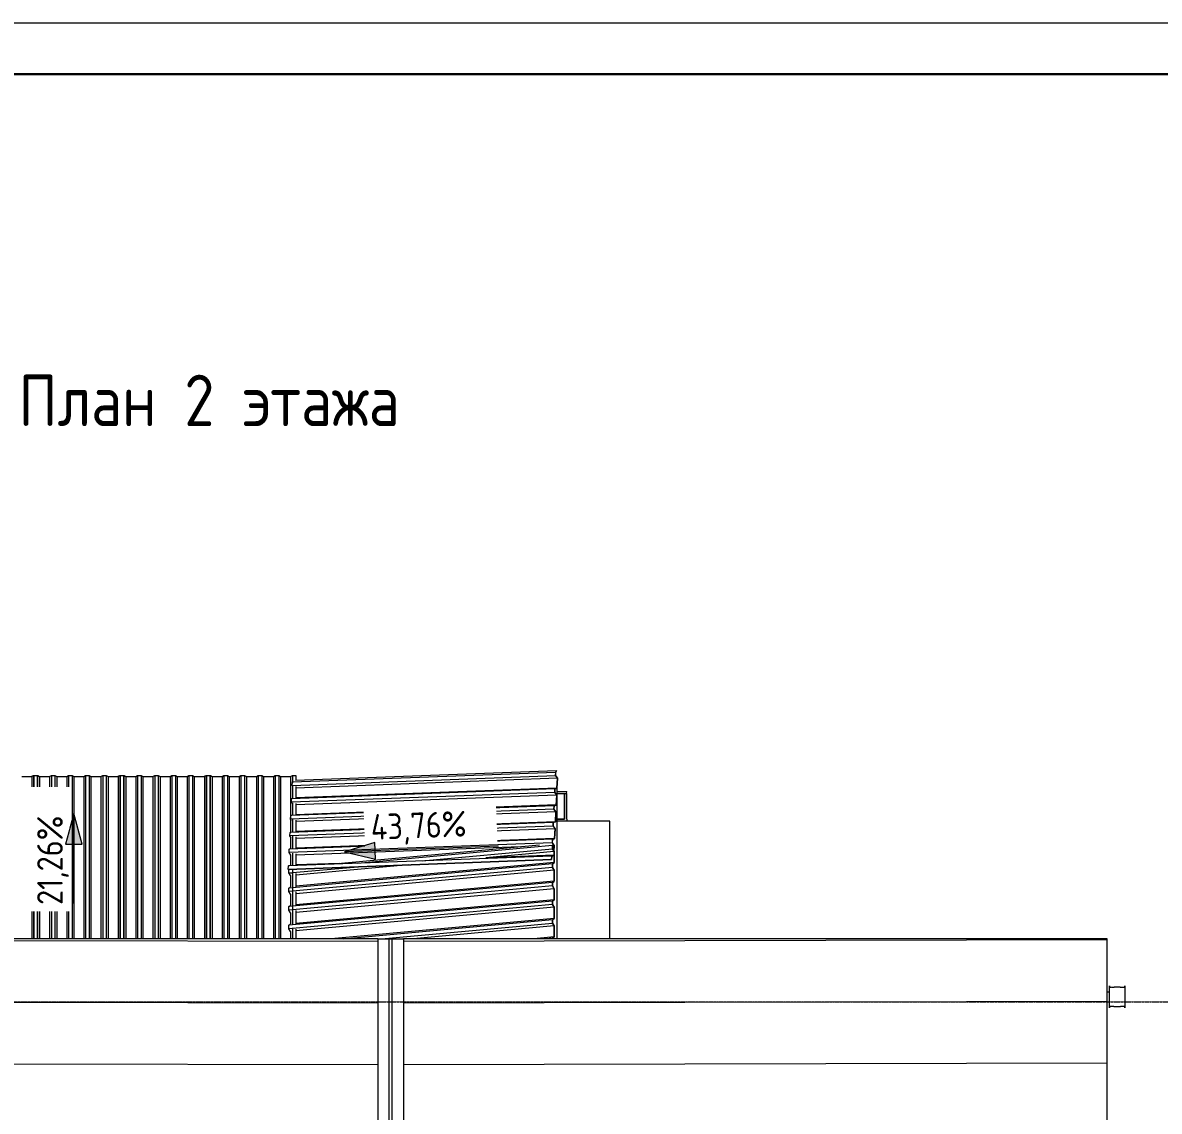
# Model space of a CAD drawing. Header units: millimetres. Extents: x -32 to 417638015, y -35 to 175284279.
# Drawn here: x 416906632 to 416917699, y 175273679 to 175284279 of the extents above; entities that cross this region are included whole.
import ezdxf
from ezdxf.enums import TextEntityAlignment as Align

# ---------------------------------------------------------------- set-up
doc = ezdxf.new("R2010")
doc.units = ezdxf.units.MM
doc.linetypes.add('ADSK_Линия сетки', pattern=[25, 20, -2.5, 0, -2.5])
doc.layers.add('RAMKA', color=7, linetype='Continuous')
for name, color, linetype, lineweight in [('Крыша', 7, 'Continuous', 9), ('Крыша штриховка', 7, 'Continuous', 9), ('Марки помещений', 7, 'Continuous', 20), ('Обобщенные модели', 7, 'Continuous', 18), ('Ограждение', 7, 'Continuous', 9), ('Оси', 253, 'Continuous', 9), ('Перекрытие', 7, 'Continuous', 18), ('Размеры', 7, 'Continuous', 9), ('Стены внутренние', 7, 'Continuous', 18), ('Стены наружные', 7, 'Continuous', 18), ('ШТРИХОВКА', 252, 'Continuous', 15)]:
    doc.layers.add(name, color=color, linetype=linetype, lineweight=lineweight)
doc.styles.add('GOST Common_1', font='GOST_Common.ttf', dxfattribs={"width": 0.9, "height": 250})
doc.styles.add('GOST Common_2', font='GOST_Common.ttf', dxfattribs={"width": 0.9, "height": 249.9999999999997})
doc.styles.add('RAMKA', font='isocpeur.ttf', dxfattribs={"oblique": 15, "height": 5})
doc.styles.get("Standard").update_dxf_attribs({"font": 'arial.ttf'})

# ---------------------------------------------------------------- blocks, each defined once
blk = doc.blocks.new('План 2 этажа')
at = {"layer": 'Крыша штриховка'}
h = blk.add_hatch(dxfattribs=at)
h.set_pattern_fill('FP_7', color=8, style=0, pattern_type=2)
h.set_pattern_definition([(0, (3122.886373053712, 338.699590410115), (0, 600), [])])
h.paths.add_polyline_path([(24948.80004635948, 18230.27166646549), (24948.66666336945, 43997.50480981125), (18096.35737305385, 43997.50480981126), (18096.35737305379, 21280.01757361874), (18240.31163832342, 21280.01757361874), (18394.57282858778, 21377.53129004146), (19190.80277217343, 20129.98887835853), (19193.947741215, 20124.20760816528), (18993.34485385375, 20101.85014254496), (19551.94719633606, 18893.73191051071), (19545.10929597431, 18901.77845665161), (19104.57185560354, 19591.0267576683), (19576.17915188265, 18230.2716664655), (24948.66666336945, 18230.27166646549)])
h.paths.add_polyline_path([(24338.50767186418, 25951.60090938563), (20618.50767186418, 25951.60090938563), (20618.50767186418, 27751.60090938567), (24338.50767186418, 27751.60090938567), (24338.50767186418, 26167.42987425793)])
h.paths.add_polyline_path([(24340.70906867704, 29410.6977985118), (23259.92214682029, 29410.6977985118), (23259.92214682029, 30560.6977985118), (24409.92214682029, 30560.6977985118), (24409.92214682029, 29410.6977985118), (24400.54117575276, 29410.6977985118)])
h.paths.add_polyline_path([(20618.50767186424, 35171.60090938564), (20618.50767186424, 36971.60090938568), (24338.50767186424, 36971.60090938568), (24338.50767186424, 35171.60090938564), (20669.9788869617, 35171.60090938564)])
h.paths.add_polyline_path([(21693.91914284875, 38560.69779851181), (21118.91914284875, 38560.69779851181), (21118.91914284875, 39710.69779851181), (22268.91914284875, 39710.69779851181), (22268.91914284875, 38560.69779851181), (21808.01363180799, 38560.69779851181)])
h = blk.add_hatch(dxfattribs=at)
h.set_pattern_fill('FP_8', color=8, style=0, pattern_type=2)
h.set_pattern_definition([(180, (4673.154373053752, 338.699590410115), (-7.347880794884119e-14, -600), [])])
h.paths.add_polyline_path([(29136.20403878472, 18230.27166646548), (29736.17588117236, 18230.27166646548), (31176.10949318006, 20365.06103687772), (31041.7371925211, 20388.47379282475), (31049.79390968848, 20401.66621146742), (31548.03242771537, 21069.77192170205), (31547.81466776808, 21140.01757361866), (31600.41798433103, 21140.01757361866), (31840.3595587149, 21461.76374571993), (31890.58216624544, 21424.31033503338), (32046.27519490768, 21655.13474239755), (32046.79058031493, 21307.81821778747), (32051.35737305379, 21304.41254109365), (32051.35737305385, 43997.50480981122), (25198.9146997481, 43997.50480981125), (25198.9146997481, 18230.27166646549), (27042.43535107706, 18230.27166646549)])
h.paths.add_polyline_path([(26383.64985499316, 19200.69779851178), (25439.92129636434, 19200.69779851178), (25439.92129636434, 20350.69779851179), (26589.92129636434, 20350.69779851179), (26589.92129636434, 19200.69779851178)])
h.paths.add_polyline_path([(28089.31969493092, 20711.69618810479), (27678.92162562296, 20711.69618810479), (27678.92162562296, 21461.69618810479), (28428.92162562296, 21461.69618810479), (28428.92162562296, 20711.69618810479), (28266.70939170063, 20711.69618810479)])
h.paths.add_polyline_path([(27655.92162562296, 22483.69152981743), (27655.92162562296, 22883.69152981743), (28355.92162562296, 22883.69152981743), (28355.92162562296, 22483.69152981743), (27678.92162562296, 22483.69152981743)])
h.paths.add_polyline_path([(28977.4077714663, 23480.20236718758), (28964.04469707707, 23480.20236718758), (28964.04469707707, 27680.20236718758), (29353.24429588864, 27680.20236718758), (29353.24429588864, 23480.20236718758), (28979.12149267871, 23480.20236718758)])
h.paths.add_polyline_path([(27655.92162562296, 23983.69959040963), (27550.92272609228, 23983.69959040963), (27550.92272609228, 27393.69959040962), (28460.92272609228, 27393.69959040962), (28460.92272609228, 23983.69959040963), (27715.35852628259, 23983.69959040963)])
h.paths.add_polyline_path([(30057.63901589601, 26149.66644219966), (30023.3146223661, 26149.66644219966), (30023.3146223661, 34549.66644219966), (30412.51422117767, 34549.66644219966), (30412.51422117767, 26149.66644219966), (30183.08838263853, 26149.66644219966)])
h.paths.add_polyline_path([(27989.24818123167, 29052.61847435495), (25770.56471138465, 29052.61847435495), (25770.56471138465, 30852.61847435496), (29489.20707424323, 30852.61847435502), (29489.20707424323, 29052.61847435495), (28089.31969493092, 29052.61847435495)])
h.paths.add_polyline_path([(29126.05215494643, 33477.57779851183), (29122.64611977147, 33477.57779851183), (29122.64611977147, 41877.57779851183), (29511.84571858309, 41877.57779851183), (29511.84571858303, 33477.57779851183), (29127.75672032143, 33477.57779851183)])
h.paths.add_polyline_path([(27655.92162562301, 35838.70152981744), (27655.92162562301, 36238.70152981744), (28355.92162562301, 36238.70152981744), (28355.92162562301, 35838.70152981744), (28089.31969493092, 35838.70152981744)])
h.paths.add_polyline_path([(27550.92272609228, 37423.69959040963), (27550.92272609228, 42023.69959040964), (28460.92272609228, 42023.69959040964), (28460.92272609228, 37423.69959040963), (27854.65362929914, 37423.69959040963)])
at = {"layer": 'Крыша', "color": 8}
for p, q in [((24948.6666633694, 43997.50480981119), (18096.35737305379, 43997.50480981121)), ((32051.35737305379, 43997.50480981117), (25198.9146997481, 43997.50480981119)), ((32051.35737305379, 21304.41254109362), (32051.35737305379, 43997.50480981117))]:
    blk.add_line(p, q, dxfattribs=at)
at = {"layer": 'Обобщенные модели', "color": 8}
for p, q in [((24117.96540857198, 45524.77780843034), (26681.31099837034, 45620.62625421451)), ((24149.67193864858, 45541.38954653432), (26690.2354724277, 45636.38612721302)), ((26681.31099837034, 45620.62625421451), (26679.6812209916, 45586.3029477887)), ((26680.33024038858, 45587.05707756162), (26681.88155449867, 45619.72793816999)), ((26690.2354724277, 45636.38612721302), (26681.31099837034, 45620.62625421451)), ((26681.88155449867, 45619.72793816999), (26690.60998471106, 45635.1416141737)), ((26690.60998471106, 45635.1416141737), (26690.2354724277, 45636.38612721302)), ((21483.08751766326, 45577.16490696939), (21580.78751766326, 45577.16490696939)), ((21580.78751766326, 45577.16490696939), (21584.21927930821, 45579.20049010203)), ((21580.78751766326, 45577.16490696939), (21580.78751766326, 43997.5048098112)), ((21584.21927930821, 45583.09039015769), (21594.31640820409, 45585.18970129884)), ((21584.21927930821, 43997.50480981119), (21584.21927930821, 45583.09039015769)), ((21594.31640820409, 45585.18970129884), (21597.78751766326, 45587.24862397405)), ((21597.78751766326, 45587.24862397405), (21632.78751766326, 45587.24862397405)), ((21597.78751766326, 45587.24862397405), (21597.78751766326, 43997.5048098112)), ((21604.21927930821, 45587.24862397405), (21639.21927930821, 45587.24862397405)), ((21604.2192793082, 43997.50480981119), (21604.21927930821, 45587.24862397405)), ((21632.78751766326, 45587.24862397405), (21632.78751766326, 43997.5048098112)), ((21639.21927930821, 45587.24862397405), (21656.21927930821, 45577.16490696939)), ((21639.21927930821, 43997.50480981119), (21639.21927930821, 45587.24862397405)), ((21656.21927930821, 45577.16490696939), (21753.91927930821, 45577.16490696939)), ((21656.21927930821, 45577.16490696939), (21656.21927930821, 43997.5048098112)), ((21753.91927930821, 45577.16490696939), (21770.91927930821, 45587.24862397405)), ((21753.91927930821, 45577.16490696939), (21753.9192793082, 43997.5048098112)), ((21770.91927930821, 45587.24862397405), (21805.91927930821, 45587.24862397405)), ((21770.91927930821, 45587.24862397405), (21770.91927930821, 43997.50480981119)), ((21805.91927930821, 45587.24862397405), (21822.91927930821, 45577.16490696939)), ((21805.91927930821, 45587.24862397405), (21805.91927930821, 43997.50480981119)), ((21822.91927930821, 45577.16490696939), (21920.61927930821, 45577.16490696939)), ((21822.91927930821, 45577.16490696939), (21822.91927930821, 43997.5048098112)), ((21920.61927930821, 45577.16490696939), (21937.61927930821, 45587.24862397405)), ((21920.61927930821, 45577.16490696939), (21920.61927930821, 43997.5048098112)), ((21937.61927930821, 45587.24862397405), (21972.61927930821, 45587.24862397405)), ((21937.61927930821, 45587.24862397405), (21937.61927930821, 43997.50480981119)), ((21972.61927930821, 45587.24862397405), (21989.61927930821, 45577.16490696939)), ((21972.61927930821, 45587.24862397405), (21972.6192793082, 43997.50480981119)), ((21989.61927930821, 45577.16490696939), (22087.31927930821, 45577.16490696939)), ((21989.61927930821, 45577.16490696939), (21989.6192793082, 43997.5048098112)), ((22087.31927930821, 45577.16490696939), (22104.31927930821, 45587.24862397405)), ((22087.31927930821, 45577.16490696939), (22087.3192793082, 43997.5048098112)), ((22104.31927930821, 45587.24862397405), (22139.31927930821, 45587.24862397405)), ((22104.31927930821, 45587.24862397405), (22104.31927930821, 43997.50480981119)), ((22139.31927930821, 45587.24862397405), (22156.31927930821, 45577.16490696939)), ((22139.31927930821, 45587.24862397405), (22139.31927930821, 43997.50480981119)), ((22156.31927930821, 45577.16490696939), (22254.01927930821, 45577.16490696939)), ((22156.31927930821, 45577.16490696939), (22156.31927930821, 43997.5048098112)), ((22254.01927930821, 45577.16490696939), (22271.01927930821, 45587.24862397405)), ((22254.01927930821, 45577.16490696939), (22254.01927930821, 43997.5048098112)), ((22271.01927930821, 45587.24862397405), (22306.01927930821, 45587.24862397405)), ((22271.01927930821, 45587.24862397405), (22271.01927930821, 43997.50480981119)), ((22306.01927930821, 45587.24862397405), (22323.01927930821, 45577.16490696939)), ((22306.01927930821, 45587.24862397405), (22306.01927930821, 43997.50480981119)), ((22323.01927930821, 45577.16490696939), (22420.71927930821, 45577.16490696939)), ((22323.01927930821, 45577.16490696939), (22323.01927930821, 43997.5048098112)), ((22420.71927930821, 45577.16490696939), (22424.15104095315, 45579.20049010203)), ((22420.71927930821, 45577.16490696939), (22420.71927930821, 43997.5048098112)), ((22424.15104095317, 45583.09039015769), (22434.24816984904, 45585.18970129884)), ((22424.15104095316, 43997.50480981119), (22424.15104095317, 45583.09039015769)), ((22434.24816984903, 45585.18970129884), (22437.71927930821, 45587.24862397405)), ((22437.71927930821, 45587.24862397405), (22472.71927930821, 45587.24862397405)), ((22437.71927930821, 45587.24862397405), (22437.71927930821, 43997.50480981119)), ((22444.15104095317, 45587.24862397405), (22479.15104095317, 45587.24862397405)), ((22444.15104095316, 43997.50480981119), (22444.15104095317, 45587.24862397405)), ((22472.71927930821, 45587.24862397405), (22472.71927930821, 43997.5048098112)), ((22479.15104095317, 45587.24862397405), (22496.15104095317, 45577.16490696939)), ((22479.15104095316, 43997.50480981119), (22479.15104095317, 45587.24862397405)), ((22496.15104095317, 45577.16490696939), (22593.85104095317, 45577.16490696939)), ((22496.15104095317, 45577.16490696939), (22496.15104095316, 43997.5048098112)), ((22593.85104095317, 45577.16490696939), (22610.85104095317, 45587.24862397405)), ((22593.85104095317, 45577.16490696939), (22593.85104095316, 43997.5048098112)), ((22610.85104095317, 45587.24862397405), (22645.85104095317, 45587.24862397405)), ((22610.85104095317, 45587.24862397405), (22610.85104095316, 43997.50480981119)), ((22645.85104095317, 45587.24862397405), (22662.85104095317, 45577.16490696939)), ((22645.85104095317, 45587.24862397405), (22645.85104095316, 43997.50480981119)), ((22662.85104095317, 45577.16490696939), (22760.55104095317, 45577.16490696939)), ((22662.85104095317, 45577.16490696939), (22662.85104095316, 43997.5048098112)), ((22760.55104095317, 45577.16490696939), (22777.55104095317, 45587.24862397405)), ((22760.55104095317, 45577.16490696939), (22760.55104095316, 43997.5048098112)), ((22777.55104095317, 45587.24862397405), (22812.55104095316, 45587.24862397405)), ((22777.55104095317, 45587.24862397405), (22777.55104095316, 43997.50480981119)), ((22812.55104095316, 45587.24862397405), (22829.55104095316, 45577.16490696939)), ((22812.55104095316, 45587.24862397405), (22812.55104095316, 43997.50480981119)), ((22829.55104095316, 45577.16490696939), (22927.25104095316, 45577.16490696939)), ((22829.55104095316, 45577.16490696939), (22829.55104095316, 43997.5048098112)), ((22927.25104095316, 45577.16490696939), (22944.25104095316, 45587.24862397405)), ((22927.25104095316, 45577.16490696939), (22927.25104095316, 43997.5048098112)), ((22944.25104095316, 45587.24862397405), (22979.25104095316, 45587.24862397405)), ((22944.25104095316, 45587.24862397405), (22944.25104095316, 43997.50480981119)), ((22979.25104095316, 45587.24862397405), (22996.25104095316, 45577.16490696939)), ((22979.25104095316, 45587.24862397405), (22979.25104095316, 43997.50480981119)), ((22996.25104095316, 45577.16490696939), (23093.95104095316, 45577.16490696939)), ((22996.25104095316, 45577.16490696939), (22996.25104095316, 43997.5048098112)), ((23093.95104095316, 45577.16490696939), (23110.95104095316, 45587.24862397405)), ((23093.95104095316, 45577.16490696939), (23093.95104095316, 43997.5048098112)), ((23110.95104095316, 45587.24862397405), (23145.95104095316, 45587.24862397405)), ((23110.95104095316, 45587.24862397405), (23110.95104095316, 43997.50480981119)), ((23145.95104095316, 45587.24862397405), (23162.95104095316, 45577.16490696939)), ((23145.95104095316, 45587.24862397405), (23145.95104095316, 43997.50480981119)), ((23162.95104095316, 45577.16490696939), (23260.65104095317, 45577.16490696939)), ((23162.95104095316, 45577.16490696939), (23162.95104095316, 43997.5048098112)), ((23260.65104095317, 45577.16490696939), (23264.08280259811, 45579.20049010203)), ((23260.65104095317, 45577.16490696939), (23260.65104095316, 43997.5048098112)), ((23264.0828025981, 45583.09039015769), (23274.17993149399, 45585.18970129884)), ((23264.0828025981, 43997.50480981119), (23264.0828025981, 45583.09039015769)), ((23274.17993149399, 45585.18970129884), (23277.65104095317, 45587.24862397405)), ((23277.65104095317, 45587.24862397405), (23312.65104095317, 45587.24862397405)), ((23277.65104095317, 45587.24862397405), (23277.65104095316, 43997.50480981119)), ((23284.0828025981, 45587.24862397405), (23319.0828025981, 45587.24862397405)), ((23284.0828025981, 43997.50480981119), (23284.0828025981, 45587.24862397405)), ((23312.65104095317, 45587.24862397405), (23312.65104095316, 43997.5048098112)), ((23319.0828025981, 45587.24862397405), (23336.0828025981, 45577.16490696939)), ((23319.0828025981, 43997.50480981119), (23319.0828025981, 45587.24862397405)), ((23336.0828025981, 45577.16490696939), (23433.7828025981, 45577.16490696939)), ((23336.0828025981, 45577.16490696939), (23336.0828025981, 43997.5048098112)), ((23433.7828025981, 45577.16490696939), (23450.7828025981, 45587.24862397405)), ((23433.7828025981, 45577.16490696939), (23433.7828025981, 43997.5048098112)), ((23450.7828025981, 45587.24862397405), (23485.7828025981, 45587.24862397405)), ((23450.7828025981, 45587.24862397405), (23450.7828025981, 43997.50480981119)), ((23485.7828025981, 45587.24862397405), (23502.78280259811, 45577.16490696939)), ((23485.7828025981, 45587.24862397405), (23485.7828025981, 43997.50480981119)), ((23502.78280259811, 45577.16490696939), (23600.4828025981, 45577.16490696939)), ((23502.78280259811, 45577.16490696939), (23502.7828025981, 43997.5048098112)), ((23600.4828025981, 45577.16490696939), (23617.4828025981, 45587.24862397405)), ((23600.4828025981, 45577.16490696939), (23600.4828025981, 43997.5048098112)), ((23617.4828025981, 45587.24862397405), (23652.4828025981, 45587.24862397405)), ((23617.4828025981, 45587.24862397405), (23617.4828025981, 43997.50480981119)), ((23652.4828025981, 45587.24862397405), (23669.4828025981, 45577.16490696939)), ((23652.4828025981, 45587.24862397405), (23652.4828025981, 43997.50480981119)), ((23669.4828025981, 45577.16490696939), (23767.1828025981, 45577.16490696939)), ((23669.4828025981, 45577.16490696939), (23669.4828025981, 43997.5048098112)), ((23767.1828025981, 45577.16490696939), (23784.1828025981, 45587.24862397405)), ((23767.1828025981, 45577.16490696939), (23767.1828025981, 43997.5048098112)), ((23784.1828025981, 45587.24862397405), (23819.1828025981, 45587.24862397405)), ((23784.1828025981, 45587.24862397405), (23784.1828025981, 43997.50480981119)), ((23819.1828025981, 45587.24862397405), (23836.1828025981, 45577.16490696939)), ((23819.1828025981, 45587.24862397405), (23819.1828025981, 43997.50480981119)), ((23836.1828025981, 45577.16490696939), (23933.8828025981, 45577.16490696939)), ((23836.1828025981, 45577.16490696939), (23836.1828025981, 43997.5048098112)), ((23933.8828025981, 45577.16490696939), (23950.8828025981, 45587.24862397405)), ((23933.8828025981, 45577.16490696939), (23933.8828025981, 43997.5048098112)), ((23950.8828025981, 45587.24862397405), (23985.88280259811, 45587.24862397405)), ((23950.8828025981, 45587.24862397405), (23950.8828025981, 43997.50480981119)), ((23985.88280259811, 45587.24862397405), (24002.88280259811, 45577.16490696939)), ((23985.88280259811, 45587.24862397405), (23985.8828025981, 43997.50480981119)), ((24002.88280259811, 45577.16490696939), (24100.5828025981, 45577.16490696939)), ((24002.88280259811, 45577.16490696939), (24002.8828025981, 43997.5048098112)), ((24100.5828025981, 45577.16490696939), (24117.5828025981, 45587.24862397405)), ((24100.5828025981, 45577.16490696939), (24100.5828025981, 45036.49108574495)), ((24116.33563119325, 45490.45450200453), (26679.6812209916, 45586.3029477887)), ((24116.33563119325, 45490.45450200453), (24117.96540857198, 45524.77780843034)), ((24119.41274640972, 45486.14863412509), (24116.33563119325, 45490.45450200453)), ((24117.5828025981, 45587.24862397405), (24152.58280259811, 45587.24862397405)), ((24117.5828025981, 45587.24862397405), (24117.5828025981, 45516.72008088234)), ((24117.5828025981, 45488.70931051362), (24117.5828025981, 45361.57674789669)), ((24117.96540857198, 45524.77780843034), (24121.95650199055, 45531.82574481265)), ((24152.58280259811, 45587.24862397405), (24152.58280259811, 45542.39400213773)), ((26698.27305862906, 45560.28702349888), (24152.58280259811, 45465.09874476676)), ((26679.6812209916, 45586.3029477887), (26698.27305862906, 45560.28702349888)), ((26698.92207802604, 45561.04115327181), (26680.33024038858, 45587.05707756162)), ((26698.27305862906, 45560.28702349888), (26693.72365148899, 45464.47596527595)), ((26694.27360799673, 45463.14381875916), (26698.92207802604, 45561.04115327181)), ((26671.91882416201, 45422.82594261201), (24108.57323436366, 45326.97749682784)), ((26673.54860154076, 45457.14924903783), (24110.2030117424, 45361.30080325366)), ((24152.58280259811, 45480.08058032043), (24152.58280259811, 45365.80526963528)), ((26693.72365148899, 45464.47596527595), (24152.58280259811, 45369.45779766945)), ((26690.51066179948, 45396.8100183222), (24152.58280259811, 45301.91199060993)), ((26673.54860154076, 45457.14924903783), (26671.91882416201, 45422.82594261201)), ((26671.91882416201, 45422.82594261201), (26690.51066179948, 45396.8100183222)), ((26672.56784355899, 45423.58007238494), (26674.09855804849, 45455.81710252104)), ((26691.15968119645, 45397.56414809512), (26672.56784355899, 45423.58007238494)), ((26693.72365148899, 45464.47596527595), (26673.54860154076, 45457.14924903783)), ((26674.09855804849, 45455.81710252104), (26694.27360799673, 45463.14381875916)), ((26690.51066179948, 45396.8100183222), (26685.9612546594, 45300.99896009927)), ((26686.51121116714, 45299.66681358249), (26691.15968119645, 45397.56414809512)), ((26665.78620471117, 45293.67224386115), (24102.44061491281, 45197.82379807697)), ((24108.57323436366, 45326.97749682784), (24110.2030117424, 45361.30080325366)), ((24114.29797439268, 45318.96675544347), (24108.57323436366, 45326.97749682784)), ((24110.2030117424, 45361.30080325366), (24115.37921506689, 45363.18057916731)), ((24117.5828025981, 45323.10031226274), (24117.5828025981, 45198.38999373985)), ((24152.58280259811, 45316.69749274513), (24152.58280259811, 45202.66675147157)), ((26685.9612546594, 45300.99896009927), (24152.58280259811, 45206.27104351261)), ((26665.78620471117, 45293.67224386115), (26664.15642733243, 45259.34893743532)), ((26664.80544672941, 45260.10306720825), (26666.33616121891, 45292.34009734436)), ((26685.9612546594, 45300.99896009927), (26665.78620471117, 45293.67224386115)), ((26666.33616121891, 45292.34009734436), (26686.51121116714, 45299.66681358249)), ((26664.15642733243, 45259.34893743532), (24100.81083753408, 45163.50049165115)), ((24100.81083753408, 45163.50049165115), (24102.44061491281, 45197.82379807697)), ((24110.17561287104, 45150.3961772252), (24100.81083753408, 45163.50049165115)), ((24102.44061491281, 45197.82379807697), (24111.41514866165, 45201.08296533138)), ((24117.5828025981, 45159.71722468745), (24117.5828025981, 45035.20323958302)), ((26682.74826496989, 45233.33301314551), (24152.58280259811, 45138.7252364531)), ((24152.58280259811, 45153.31440516983), (24152.58280259811, 45039.52823330786)), ((26664.15642733243, 45259.34893743532), (26682.74826496989, 45233.33301314551)), ((26683.39728436687, 45234.08714291844), (26664.80544672941, 45260.10306720825)), ((26682.74826496989, 45233.33301314551), (26678.19885782982, 45137.52195492259)), ((26678.74881433756, 45136.1898084058), (26683.39728436687, 45234.08714291844)), ((26656.39403050284, 45095.87193225863), (24093.04844070449, 45000.02348647446)), ((26658.02380788159, 45130.19523868446), (24094.67821808323, 45034.34679290029)), ((26678.19885782982, 45137.52195492259), (24152.58280259811, 45043.08428935579)), ((26674.98586814031, 45069.85600796883), (24152.58280259811, 44975.53848229627)), ((26658.02380788159, 45130.19523868446), (26656.39403050284, 45095.87193225863)), ((26656.39403050284, 45095.87193225863), (26674.98586814031, 45069.85600796883)), ((26657.04304989982, 45096.62606203157), (26658.57376438932, 45128.86309216767)), ((26675.63488753729, 45070.61013774176), (26657.04304989982, 45096.62606203157)), ((26678.19885782982, 45137.52195492259), (26658.02380788159, 45130.19523868446)), ((26658.57376438932, 45128.86309216767), (26678.74881433756, 45136.1898084058)), ((26674.98586814031, 45069.85600796883), (26670.43646100023, 44974.0449497459)), ((26670.98641750797, 44972.71280322911), (26675.63488753729, 45070.61013774176)), ((26648.63163367326, 44932.39492708196), (24085.28604387491, 44836.54648129779)), ((26650.261411052, 44966.71823350777), (24086.91582125365, 44870.8697877236)), ((24093.04844070449, 45000.02348647446), (24094.67821808323, 45034.34679290029)), ((24106.05325134939, 44981.82559900694), (24093.04844070449, 45000.02348647446)), ((24094.67821808323, 45034.34679290029), (24107.4510822564, 45038.98535149544)), ((24100.5828025981, 44989.48050560198), (24100.5828025981, 44875.83305147758)), ((24117.5828025981, 44996.33413711215), (24117.5828025981, 44873.18639567167)), ((24152.58280259811, 44989.93131759454), (24152.58280259811, 44876.38971514416)), ((26670.43646100023, 44974.0449497459), (24152.58280259811, 44879.89753519896)), ((26650.261411052, 44966.71823350777), (26648.63163367326, 44932.39492708196)), ((26648.63163367326, 44932.39492708196), (26667.22347131072, 44906.37900279214)), ((26649.28065307024, 44933.14905685488), (26650.81136755974, 44965.38608699098)), ((26667.8724907077, 44907.13313256508), (26649.28065307024, 44933.14905685488)), ((26670.43646100023, 44974.0449497459), (26650.261411052, 44966.71823350777)), ((26650.81136755974, 44965.38608699098), (26670.98641750797, 44972.71280322911)), ((24085.28604387491, 44836.54648129779), (24086.91582125365, 44870.8697877236)), ((24101.93088982775, 44813.25502078867), (24085.28604387491, 44836.54648129779)), ((24086.91582125365, 44870.8697877236), (24103.48701585115, 44876.8877376595)), ((24117.5828025981, 44832.95104953685), (24117.5828025981, 44710.04787750796)), ((26335.37342796501, 44893.9704883044), (24152.58280259811, 44812.35172813944)), ((24152.58280259811, 44826.54823001924), (24152.58280259811, 44713.25119698043)), ((24526.15106551683, 44728.17224833966), (26523.1895030232, 44911.18206789134)), ((24752.0926745906, 44733.91040172771), (26651.25578954152, 44907.95086706817)), ((25382.85701297358, 44757.49589941897), (26651.25578954152, 44873.73273635694)), ((26666.64264698532, 44846.76163726137), (26002.19695251806, 44785.87142885948)), ((26657.01552577635, 44919.26384033696), (26651.25578954152, 44907.95086706817)), ((26651.25578954152, 44907.95086706817), (26651.25578954152, 44873.73273635694)), ((26651.25578954152, 44873.73273635694), (26666.64264698532, 44846.76163726138)), ((26651.85527749387, 44907.05441810397), (26657.64307848124, 44918.42251469479)), ((26651.85527749387, 44874.33447500888), (26651.85527749387, 44907.05441810397)), ((26667.22347131072, 44906.37900279214), (26651.85527749387, 44905.80435632321)), ((26667.24213493767, 44847.36337591332), (26651.85527749387, 44874.33447500888)), ((26656.26401754958, 44923.37709750771), (26659.2489622396, 44923.65063965834)), ((26659.2489622396, 44923.65063965834), (26657.92579380646, 44921.05174128802)), ((26658.54239911612, 44920.18891334355), (26659.67286423594, 44922.40931392449)), ((26659.67286423594, 44922.40931392449), (26659.2489622396, 44923.65063965834)), ((26664.38281993956, 44846.55454533359), (26662.67406417065, 44810.56794456921)), ((26667.22347131072, 44906.37900279214), (26664.63797403083, 44851.92812099763)), ((26665.20406812206, 44850.93583391835), (26667.8724907077, 44907.13313256508)), ((26666.64264698532, 44846.76163726138), (26666.64264698532, 44739.21894074037)), ((26667.24213493767, 44738.03918534457), (26667.24213493767, 44847.36337591332)), ((26640.86923684369, 44768.91792190527), (24077.52364704533, 44673.0694761211)), ((24078.12313499769, 44672.78046774917), (26641.46872479605, 44768.62891353334)), ((26642.49901422242, 44803.24122833108), (24079.15342442406, 44707.39278254691)), ((24079.15342442406, 44707.39278254691), (24098.14129953737, 44714.28836760257)), ((24100.5828025981, 44815.14142577921), (24100.5828025981, 44714.51182229677)), ((26651.25578954152, 44727.08360473738), (24118.93800046189, 44495.02045916986)), ((26666.64264698532, 44739.21894074037), (24152.5828025981, 44508.82896435216)), ((24572.36365904269, 44732.40719857563), (24152.58280259811, 44716.71078104211)), ((25243.72458300341, 44716.36455864964), (24152.5828025981, 44616.37166087316)), ((26662.67406417065, 44810.56794456921), (26002.19695251812, 44785.87142885949)), ((26642.49901422242, 44803.24122833108), (26640.86923684369, 44768.91792190527)), ((26640.86923684369, 44768.91792190527), (26641.46872479605, 44768.62891353334)), ((26641.46872479605, 44768.62891353334), (26643.04897073015, 44801.9090818143)), ((26662.67406417065, 44810.56794456921), (26642.49901422242, 44803.24122833108)), ((26643.04897073015, 44801.9090818143), (26663.22402067839, 44809.23579805242)), ((26666.64264698532, 44739.21894074037), (26651.25578954152, 44727.08360473738)), ((26651.25578954152, 44727.08360473738), (26651.25578954152, 44692.86547402615)), ((26651.85527749387, 44725.90384934157), (26667.24213493767, 44738.03918534457)), ((26651.85527749387, 44693.46721267809), (26651.85527749387, 44725.90384934157)), ((24077.52364704533, 44673.0694761211), (24079.15342442406, 44707.39278254691)), ((24078.12313499769, 44672.78046774917), (24077.52364704533, 44673.0694761211)), ((24084.59645720194, 44672.74064154609), (24089.79245917035, 44673.2168063333)), ((24084.59645720194, 44638.52251083487), (24084.59645720194, 44672.74064154609)), ((24084.59645720194, 44638.52251083487), (24117.5828025981, 44641.54539963122)), ((24099.08103077882, 44613.13299444233), (24084.59645720194, 44638.52251083487)), ((24100.5828025981, 44612.8276783078), (24100.5828025981, 44503.66846152539)), ((24117.5828025981, 44674.25594098449), (24117.5828025981, 44133.16174335009)), ((26651.25578954152, 44692.86547402615), (24118.75109527118, 44460.78520035303)), ((24119.73902270779, 44641.74299695622), (24720.55679755325, 44696.80230402455)), ((26666.64264698532, 44665.89437493059), (24152.58280259811, 44435.50439854238)), ((24152.58280259811, 44635.06572695357), (24152.58280259811, 44501.84542974661)), ((26651.25578954152, 44692.86547402615), (26666.64264698532, 44665.89437493059)), ((26667.24213493767, 44666.49611358253), (26651.85527749387, 44693.46721267809)), ((26666.64264698532, 44665.89437493059), (26666.64264698532, 44558.35167840958)), ((26667.24213493767, 44557.17192301378), (26667.24213493767, 44666.49611358253)), ((24084.59645720194, 44491.87337921531), (24099.98331464574, 44504.0087152183)), ((24117.5828025981, 44494.89626801166), (24084.59645720194, 44491.87337921531)), ((24084.59645720194, 44457.65524850407), (24084.59645720194, 44491.87337921531)), ((26651.25578954152, 44511.99821169537), (24117.76316783456, 44279.82740374985)), ((26651.25578954152, 44546.21634240659), (24117.95007302527, 44314.06266256666)), ((26666.64264698532, 44558.35167840958), (24152.58280259811, 44327.96170202136)), ((26666.64264698532, 44558.35167840958), (26651.25578954152, 44546.21634240659)), ((26651.25578954152, 44546.21634240659), (26651.25578954152, 44511.99821169537)), ((26651.25578954152, 44511.99821169537), (26666.64264698532, 44485.0271125998)), ((26651.85527749387, 44545.03658701079), (26667.24213493767, 44557.17192301378)), ((26651.85527749387, 44512.59995034731), (26651.85527749387, 44545.03658701079)), ((26667.24213493767, 44485.62885125175), (26651.85527749387, 44512.59995034731)), ((24117.5828025981, 44460.67813730043), (24084.59645720194, 44457.65524850407)), ((24099.26907347003, 44431.9361184736), (24084.59645720194, 44457.65524850407)), ((24100.5828025981, 44431.66903215991), (24100.5828025981, 44322.91106959867)), ((26666.64264698532, 44485.0271125998), (24152.58280259811, 44254.63713621158)), ((24152.5828025981, 44453.90708080568), (24152.5828025981, 44321.08803781988)), ((26666.64264698532, 44377.4844160788), (24152.58280259811, 44147.09443969058)), ((26666.64264698532, 44377.4844160788), (26651.25578954152, 44365.34908007581)), ((26651.85527749387, 44364.16932468), (26667.24213493767, 44376.30466068299)), ((26666.64264698532, 44485.0271125998), (26666.64264698532, 44377.4844160788)), ((26667.24213493767, 44376.30466068299), (26667.24213493767, 44485.62885125175)), ((24084.59645720194, 44311.00611688452), (24099.98331464574, 44323.1414528875)), ((24117.5828025981, 44314.02900568087), (24084.59645720194, 44311.00611688452)), ((24084.59645720194, 44276.78798617329), (24084.59645720194, 44311.00611688452)), ((24117.5828025981, 44279.81087496965), (24084.59645720194, 44276.78798617329)), ((24099.98331464574, 44249.81688707773), (24084.59645720194, 44276.78798617329)), ((26651.25578954152, 44365.34908007581), (24117.5828025981, 44133.16174335009)), ((26651.25578954152, 44331.13094936457), (24117.5828025981, 44098.94361263885)), ((26666.64264698532, 44304.15985026902), (24152.58280259811, 44073.7698738808)), ((24152.5828025981, 44272.74843465779), (24152.5828025981, 44140.33064589315)), ((26651.25578954152, 44365.34908007581), (26651.25578954152, 44331.13094936457)), ((26651.25578954152, 44331.13094936457), (26666.64264698532, 44304.15985026902)), ((26651.85527749387, 44331.73268801652), (26651.85527749387, 44364.16932468)), ((26667.24213493767, 44304.76158892096), (26651.85527749387, 44331.73268801652)), ((26666.64264698532, 44304.15985026902), (26666.64264698532, 44196.617153748)), ((26667.24213493767, 44195.4373983522), (26667.24213493767, 44304.76158892096)), ((24100.5828025981, 44250.51038601201), (24100.5828025981, 44142.15367767194)), ((26666.64264698532, 44196.617153748), (24493.89035862238, 43997.50480981118)), ((24610.92662748612, 43997.50480981118), (26651.25578954152, 44184.48181774502)), ((26666.64264698532, 44196.617153748), (26651.25578954152, 44184.48181774502)), ((26651.25578954152, 44184.48181774502), (26651.25578954152, 44150.2636870338)), ((26651.85527749387, 44183.30206234922), (26667.24213493767, 44195.4373983522)), ((26651.85527749387, 44150.86542568573), (26651.85527749387, 44183.30206234922)), ((24084.59645720194, 44130.13885455374), (24099.98331464574, 44142.27419055672)), ((24116.96214558866, 44133.10486596347), (24084.59645720194, 44130.13885455374)), ((24084.59645720194, 44095.9207238425), (24084.59645720194, 44130.13885455374)), ((24116.77524039795, 44098.86960714664), (24084.59645720194, 44095.9207238425)), ((24099.98331464574, 44068.94962474694), (24084.59645720194, 44095.9207238425)), ((24100.5828025981, 44069.35173986411), (24100.5828025981, 43997.5048098112)), ((24117.5828025981, 44098.94361263886), (24117.5828025981, 43997.50480981119)), ((24152.5828025981, 44091.5897885099), (24152.5828025981, 43997.50480981119)), ((24984.32146748621, 43997.50480981119), (26651.25578954152, 44150.2636870338)), ((26666.64264698532, 44123.29258793822), (25294.02215862248, 43997.50480981118)), ((26651.25578954152, 44150.2636870338), (26666.64264698532, 44123.29258793822)), ((26667.24213493767, 44123.89432659018), (26651.85527749387, 44150.86542568573)), ((26666.64264698532, 44123.29258793822), (26666.64264698532, 44015.74989141722)), ((26667.24213493767, 44014.57013602141), (26667.24213493767, 44123.89432659018)), ((26666.64264698532, 44015.74989141722), (26467.54879862263, 43997.50480981118)), ((26651.25578954152, 44003.61455541423), (26584.5850674864, 43997.50480981118)), ((26666.64264698532, 44015.74989141722), (26651.25578954152, 44003.61455541423)), ((26651.25578954152, 44003.61455541423), (26651.25578954152, 43997.50480981117)), ((26651.85527749387, 44002.43480001843), (26667.24213493767, 44014.57013602141)), ((26651.85527749387, 43997.50480981118), (26651.85527749387, 44002.43480001843)), ((32073.71240478851, 43432.15348021143), (32073.38323895992, 43538.33677291728)), ((32223.38251822553, 43538.80176732261), (32223.71168405412, 43432.61847461676)), ((32074.04157061711, 43325.97018750557), (32073.71240478851, 43432.15348021143)), ((32223.71168405412, 43432.61847461676), (32224.04084988272, 43326.4351819109))]:
    blk.add_line(p, q, dxfattribs=at)
at = {"layer": 'Обобщенные модели', "color": 8, "flags": 128}
for points in [[(32073.86740292365, 43382.15372045626), (32069.56667821436, 43382.14038830601), (32064.21981622104, 43382.12381315362), (32058.76840488406, 43382.1069139006), (32053.22116529866, 43382.08971758216), (32051.21738429292, 43382.08350590593)], [(32051.24013123575, 43482.08405691285), (32056.16229889301, 43482.09931552232), (32061.65463616478, 43482.11634164482), (32067.04603190586, 43482.13305485083), (32072.32786103318, 43482.14942840279), (32073.55740665345, 43482.15323996668)]]:
    blk.add_lwpolyline(points, dxfattribs=at)
at = {"layer": 'Обобщенные модели', "color": 8}
for points in [[(32073.38323895992, 43538.33677291728), (32073.39027618996, 43536.06668230264), (32074.09709239435, 43532.09010275527), (32076.96697035129, 43528.30182400379), (32080.53912188635, 43526.39015561546), (32083.29486820586, 43525.58588228905), (32085.78595747291, 43525.20587620756), (32087.80428306504, 43525.05718333511), (32089.96040430766, 43525.0132377944), (32092.24279709368, 43525.03547600019), (32094.64482288892, 43525.14946589967), (32097.16665512112, 43525.37132334741), (32099.79993619074, 43525.65545852604), (32102.5384393027, 43525.95475952292), (32105.37351501507, 43526.28990094412), (32108.29975350601, 43526.68533867683), (32111.31297909371, 43527.09717600969), (32114.40991960941, 43527.48501611732), (32117.58303382523, 43527.86281702416), (32120.82338696803, 43528.25338077664), (32124.12642391118, 43528.62369180411), (32128.60650076101, 43529.04857593364), (32134.33450739467, 43529.49541174225), (32143.67404508471, 43529.97847159275), (32153.16066477043, 43530.00743891126), (32162.49946114908, 43529.58200597773), (32168.22740316158, 43529.17057953838), (32172.70822137729, 43528.77351739479), (32176.01196956512, 43528.42378308395), (32179.2534446892, 43528.05341219642), (32182.42816812247, 43527.69534689697), (32185.52735682273, 43527.32668717854), (32188.54329098628, 43526.93347660036), (32191.47250846895, 43526.55612119524), (32194.31044174134, 43526.23856384751), (32197.05207060538, 43525.95623565053), (32199.68872668537, 43525.6883900891), (32202.2134937737, 43525.48223336844), (32204.61731998577, 43525.38339564142), (32206.90068934006, 43525.37586706049), (32209.0572820103, 43525.43393032574), (32211.07497998359, 43525.59600094902), (32213.56328125086, 43525.99250390287), (32216.31197715923, 43526.81556890594), (32219.86823933197, 43528.75145785359), (32222.70973021877, 43532.55867144479), (32223.38954515309, 43536.53500011442), (32223.38251822553, 43538.80176732261)], [(32224.04084988272, 43326.4351819109), (32224.03381265267, 43328.70527252554), (32223.32699644828, 43332.68185207291), (32220.45711849134, 43336.47013082439), (32216.88496695628, 43338.38179921272), (32214.12922063677, 43339.18607253912), (32211.63813136972, 43339.56607862062), (32209.61980577759, 43339.71477149306), (32207.46368453497, 43339.75871703378), (32205.18129174896, 43339.73647882799), (32202.77926595371, 43339.6224889285), (32200.25743372151, 43339.40063148077), (32197.6241526519, 43339.11649630214), (32194.88564953993, 43338.81719530527), (32192.05057382756, 43338.48205388406), (32189.12433533662, 43338.08661615134), (32186.11110974892, 43337.67477881848), (32183.01416923323, 43337.28693871086), (32179.8410550174, 43336.90913780402), (32176.6007018746, 43336.51857405154), (32173.29766493146, 43336.14826302407), (32168.81758808162, 43335.72337889453), (32163.08958144796, 43335.27654308593), (32153.75004375793, 43334.79348323543), (32144.2634240722, 43334.76451591692), (32134.92462769355, 43335.18994885045), (32129.19668568105, 43335.60137528981), (32124.71586746535, 43335.99843743339), (32121.41211927751, 43336.34817174423), (32118.17064415343, 43336.71854263176), (32114.99592072016, 43337.07660793121), (32111.8967320199, 43337.44526764964), (32108.88079785636, 43337.83847822782), (32105.95158037368, 43338.21583363294), (32103.11364710129, 43338.53339098066), (32100.37201823725, 43338.81571917765), (32097.73536215727, 43339.08356473908), (32095.21059506893, 43339.28972145973), (32092.80676885686, 43339.38855918676), (32090.52339950257, 43339.39608776769), (32088.36680683233, 43339.33802450245), (32086.34910885905, 43339.17595387917), (32083.86080759178, 43338.77945092531), (32081.1121116834, 43337.95638592223), (32077.55584951066, 43336.02049697459), (32074.71435862386, 43332.2132833834), (32074.03454368954, 43328.23695471376), (32074.04157061711, 43325.97018750557)]]:
    blk.add_open_spline(points, degree=3, knots=[-1, -1, -1, -1, -0.9411764705882353, -0.8823529411764706, -0.8529411764705882, -0.8235294117647058, -0.8088235294117647, -0.7941176470588235, -0.7794117647058822, -0.7647058823529411, -0.75, -0.7352941176470589, -0.7205882352941178, -0.7058823529411765, -0.6911764705882353, -0.6764705882352942, -0.661764705882353, -0.6470588235294118, -0.6323529411764706, -0.6176470588235294, -0.6029411764705883, -0.5882352941176471, -0.5588235294117647, -0.5294117647058824, -0.4705882352941176, -0.4411764705882353, -0.4117647058823529, -0.3970588235294117, -0.3823529411764706, -0.3676470588235294, -0.3529411764705883, -0.3382352941176471, -0.3235294117647059, -0.3088235294117647, -0.2941176470588235, -0.2794117647058824, -0.2647058823529412, -0.25, -0.2352941176470588, -0.2205882352941176, -0.2058823529411765, -0.1911764705882353, -0.1764705882352941, -0.1470588235294118, -0.1176470588235294, -0.05882352941176471, 0, 0, 0, 0], dxfattribs=at)
at = {"layer": 'Ограждение', "color": 8}
for p, q in [((24948.8000463595, 43997.50480981119), (25056.86469774988, 43997.50480981119)), ((24948.80004635949, 43997.50480981119), (24948.80004635945, 18230.27166646547)), ((25056.86469774988, 43997.50480981119), (25073.85737305379, 43997.50480981119)), ((25056.86469774988, 43997.50480981119), (25056.86469774984, 18230.27166646547)), ((25073.85737305379, 43997.50480981119), (25090.85004835771, 43997.50480981119)), ((25090.85004835771, 43997.50480981119), (25198.91469974809, 43997.50480981119)), ((25090.85004835766, 18230.27166646547), (25090.85004835771, 43997.50480981119)), ((25198.91469974809, 43997.50480981119), (25198.91469974804, 18230.27166646547))]:
    blk.add_line(p, q, dxfattribs=at)
at = {"layer": 'Оси', "color": 8, "linetype": 'ADSK_Линия сетки'}
blk.add_line((-9428.371165078832, 43383.69959040971), (56691.21025106544, 43383.6995904095), dxfattribs=at)
at = {"layer": 'Перекрытие', "color": 8}
for p, q in [((26692.72105778632, 45462.57999884963), (26692.72105778632, 43997.50480981118)), ((27209.67433601845, 45144.35489615826), (26789.52887425123, 45144.35489615826)), ((27209.67433601845, 43997.50480981118), (27209.67433601845, 45144.35489615826))]:
    blk.add_line(p, q, dxfattribs=at)
at = {"layer": 'Стены внутренние', "color": 8}
for p, q in [((26692.72105778632, 45413.87094060075), (26768.44828542945, 45413.51307458099)), ((26768.44828542945, 45413.51307458099), (26767.26686748059, 45163.51586609331)), ((26767.26686748059, 45163.51586609331), (26692.72105778632, 45163.86814905726))]:
    blk.add_line(p, q, dxfattribs=at)
at = {"layer": 'Стены наружные', "color": 8}
for p, q in [((26692.72105778632, 45433.87000030669), (26788.54232915508, 45433.41835626843)), ((26788.44806219015, 45413.41857842618), (26692.72105778632, 45413.86977814647)), ((26767.2670834944, 45163.5158650728), (26768.44828542945, 45413.51307458099)), ((26768.44828542945, 45413.51307458099), (26788.44806219015, 45413.41857842618)), ((26788.44806219015, 45413.41857842618), (26787.26686017343, 45163.4213516369)), ((26788.44806219015, 45413.41857842618), (26788.54232915508, 45433.41835626843)), ((26692.72105778632, 45163.86814905756), (26767.2670834944, 45163.5158650728)), ((26787.26686017343, 45163.4213516369), (26789.73549948481, 45163.40968552746)), ((26789.73549948481, 45163.40968552746), (26789.64098604885, 45143.40990884844)), ((26789.64098604885, 45143.40990884844), (26692.72105778632, 45143.86792573408))]:
    blk.add_line(p, q, dxfattribs=at)
at = {"layer": 'Марки помещений', "color": 8, "lineweight": 9, "insert": (23307.30503061433, 49240.50111517114), "char_height": 500, "width": 3792.109609859435, "attachment_point": 5, "line_spacing_factor": 1.022765581104984, "style": 'GOST Common_2'}
blk.add_mtext('\\pxt1.8,3.6,5.4,7.2,9,10.8,12.6,14.4,16.2,18,19.8,21.6,23.4,25.2,27,28.8,30.6,32.4,34.2,36,37.8,39.6,41.4,43.2,45,46.8,48.6,50.4,52.2,54,55.8,57.6;План 2 этажа', dxfattribs=at)
at = {"layer": 'Размеры', "color": 8, "lineweight": 20, "char_height": 250, "attachment_point": 1, "line_spacing_factor": 1.022761013168346, "style": 'GOST Common_1', "bg_fill": 3, "box_fill_scale": 1.25, "bg_fill_color": 256, "bg_fill_true_color": 13158600, "bg_fill_transparency": 0}
for s, insert, width, rotation in [('21,26%', (21632.6122033206, 44327.39973348148), 1086.146993318486, 90), ('43,76%', (24876.10360871756, 45209.99110449138), 1164.590942835932, 2.141402298178957)]:
    blk.add_mtext(s, dxfattribs=dict(at, insert=insert, width=width, rotation=rotation))
at = {"layer": 'Размеры'}
for points in [[(21989.3192793082, 45217.64696568916), (21908.93452157889, 44917.64696568916), (22069.70403703756, 44917.64696568916)], [(24624.86337712756, 44843.64039159278), (24927.65751570009, 44774.52151630302), (24921.65023089328, 44935.17875899711)]]:
    blk.add_hatch(color=8, dxfattribs=at).paths.add_polyline_path(points)
at = {"layer": 'Размеры', "color": 8}
for p, q in [((21989.3192793082, 45217.64696568916), (21908.93452157889, 44917.64696568916)), ((22069.70403703756, 44917.64696568916), (21989.3192793082, 45217.64696568916)), ((24921.65023089328, 44935.17875899711), (24624.86337712756, 44843.64039159278)), ((24927.65751570009, 44774.52151630302), (24921.65023089328, 44935.17875899711)), ((21908.93452157889, 44917.64696568916), (22069.70403703756, 44917.64696568916)), ((24624.86337712756, 44843.64039159278), (24927.65751570009, 44774.52151630302))]:
    blk.add_line(p, q, dxfattribs=at)
at = {"layer": 'Размеры', "color": 8, "lineweight": 20}
for p, q in [((21989.3192793082, 44342.27499570588), (21989.3192793082, 45217.64696568916)), ((26123.81585797318, 44899.68912187916), (24624.86337712756, 44843.64039159278))]:
    blk.add_line(p, q, dxfattribs=at)
blk = doc.blocks.new('*U1108')
at = {"lineweight": 5, "transparency": 33554687}
blk.add_lwpolyline([(0, 0), (0, 841), (1189, 841), (1189, 0)], close=True, dxfattribs=at)
at = {"lineweight": 30, "transparency": 33554687}
blk.add_lwpolyline([(20, 5), (20, 836), (1184, 836), (1184, 5)], close=True, dxfattribs=at)
at = {"transparency": 33554687, "style": 'RAMKA', "oblique": 15, "width": 0.9}
for tag, height, p in [('СТРАНИЦА', 0.0002499999999940883, (1183.9995, 835.99965)), ('ДАТА1', 2.5, (1059, 32.5)), ('ДАТА2', 2.5, (1059, 27.5)), ('СТАДИЯ', 2.5, (1141.5, 25)), ('ЛИСТ', 2.5, (1156.5, 25)), ('ЛИСТОВ', 2.5, (1174, 25)), ('ДАТА3', 2.5, (1059, 22.5)), ('ДАТА4', 2.5, (1059, 17.5)), ('ДАТА5', 2.5, (1059, 12.5)), ('ДАТА6', 2.5, (1059, 7.5))]:
    blk.add_attdef(tag, text='', height=height, dxfattribs=at).set_placement(p, align=Align.MIDDLE_CENTER)
at = {"transparency": 33554687, "style": 'RAMKA', "oblique": 15, "width": 0.9, "flags": 8}
blk.add_attdef('ШИФР', text='', height=5, dxfattribs=at).set_placement((1124, 55), align=Align.MIDDLE_CENTER)
at = {"transparency": 33554687, "style": 'RAMKA', "oblique": 15, "width": 0.9}
for tag, p in [('ДОЛЖНОСТЬ1', (1000, 32.5)), ('ФИО1', (1020, 32.5)), ('ДОЛЖНОСТЬ2', (1000, 27.5)), ('ФИО2', (1020, 27.5)), ('ДОЛЖНОСТЬ3', (1000, 22.5)), ('ФИО3', (1020, 22.5)), ('ДОЛЖНОСТЬ4', (1000, 17.5)), ('ФИО4', (1020, 17.5)), ('ДОЛЖНОСТЬ5', (1000, 12.5)), ('ФИО5', (1020, 12.5)), ('ДОЛЖНОСТЬ6', (1000, 7.5)), ('ФИО6', (1020, 7.5))]:
    blk.add_attdef(tag, text='', height=2.5, dxfattribs=at).set_placement(p, align=Align.MIDDLE_LEFT)
at = {"lineweight": 5, "transparency": 33554687, "oblique": 15, "width": 0.9}
for tag, flags, p in [('КОМПАНИЯ', 150, (1159, 12.5)), ('НАИМЕНОВАНИЕ', 128, (1099, 12.5)), ('КОМПЛЕКТ', 170, (1099, 27.5))]:
    blk.add_attdef(tag, text='', height=2.5, dxfattribs=dict(at, flags=flags)).set_placement(p, align=Align.MIDDLE_CENTER)
at = {"transparency": 33554687, "style": 'RAMKA', "oblique": 15, "width": 0.9, "flags": 8}
blk.add_attdef('ФОРМАТЛИСТА', text='', height=2.5, dxfattribs=at).set_placement((1155, 2.5), align=Align.MIDDLE_LEFT)
at = {"lineweight": 9, "transparency": 33554687, "oblique": 15, "width": 0.9, "flags": 26}
blk.add_attdef('ОБЪЕКТ', text='', height=2.5, dxfattribs=at).set_placement((1124, 42.5), align=Align.MIDDLE_CENTER)

msp = doc.modelspace()

# ---------------------------------------------------------------- block references
at = {"layer": 'ШТРИХОВКА'}
msp.add_blockref('План 2 этажа', (416885140.0062945, 175231360.8653707), dxfattribs=at)

# ---------------------------------------------------------------- next in the draw order: block references
at = {"layer": 'RAMKA', "transparency": 33554687, "xscale": 100, "yscale": 100, "zscale": 100}
msp.add_blockref('*U1108', (416862737.7633068, 175200179.1712488), dxfattribs=at)

doc.saveas('drawing.dxf')
